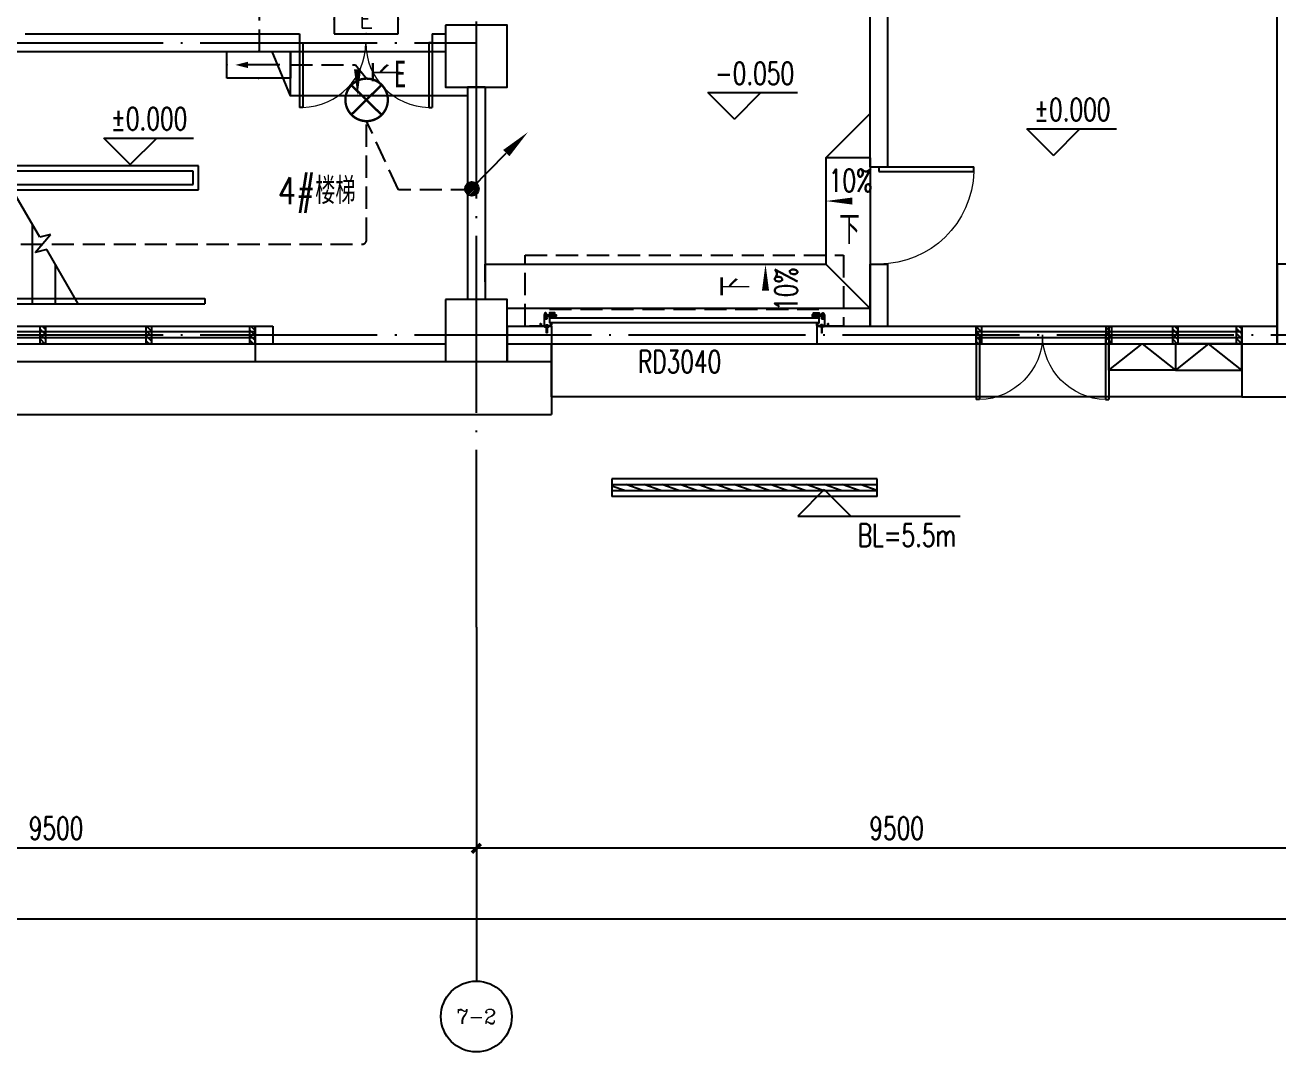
# Model space of a CAD drawing. Extents: x -621157 to 1764546, y -106808 to 741893.
# Drawn here: x 6281 to 20441, y -8100 to 3500 of the extents above; entities that cross this region are included whole.
import ezdxf
from ezdxf.enums import TextEntityAlignment as Align

# ---------------------------------------------------------------- set-up
doc = ezdxf.new("R2010")
doc.units = 0
doc.header["$LTSCALE"] = 1000
doc.header["$MEASUREMENT"] = 0
for name, pattern in [('DASH', [0.35, 0.25, -0.1]), ('XREF-A-101-平面图_t3$0$DASH', [0.35, 0.25, -0.1]), ('XREF-A-101-平面图_t3$0$DOTE', [2.42, 2, -0.2, 0.02, -0.2])]:
    doc.linetypes.add(name, pattern=pattern)
for name, color, linetype in [('0-底图', 7, 'Continuous'), ('AXIS_TEXT', 7, 'Continuous'), ('EQUIP-照明', 3, 'Continuous'), ('T-EQUP-JT', 7, 'Continuous'), ('TEL_TEXT', 7, 'Continuous'), ('WIRE-应急', 4, 'DASH'), ('WIRE-照明', 4, 'Continuous'), ('XREF-A-101-平面图_t3$0$A-COLUMN', 8, 'Continuous'), ('XREF-A-101-平面图_t3$0$A-DIM_ELEV', 8, 'Continuous'), ('XREF-A-101-平面图_t3$0$A-DOTE', 8, 'Continuous'), ('XREF-A-101-平面图_t3$0$A-GROUND', 8, 'Continuous'), ('XREF-A-101-平面图_t3$0$A-LEAD-AROW', 8, 'Continuous'), ('XREF-A-101-平面图_t3$0$A-ROOM-CH', 8, 'Continuous'), ('XREF-A-101-平面图_t3$0$A-WALL', 8, 'Continuous'), ('XREF-A-101-平面图_t3$0$A-WALL-FILL', 8, 'Continuous'), ('XREF-A-101-平面图_t3$0$A-WINDOW', 8, 'Continuous'), ('XREF-A-101-平面图_t3$0$A-开启符号', 8, 'Continuous'), ('XREF-A-101-平面图_t3$0$AXIS', 8, 'Continuous'), ('XREF-A-101-平面图_t3$0$DIM_SYMB', 8, 'Continuous'), ('XREF-A-101-平面图_t3$0$GROUND', 8, 'Continuous'), ('XREF-A-101-平面图_t3$0$PUB_TEXT', 8, 'Continuous'), ('XREF-A-101-平面图_t3$0$STAIR', 8, 'Continuous'), ('XREF-A-101-平面图_t3$0$win-kq', 8, 'Continuous'), ('XREF-A-101-平面图_t3$0$WINDOW_TEXT', 8, 'Continuous'), ('设备-照明', 3, 'Continuous')]:
    doc.layers.add(name, color=color, linetype=linetype)
doc.styles.add('_TEL_DIM', font='SIMPLEX', dxfattribs={"width": 0.8, "height": 3.5, "bigfont": 'HZTXT'})
doc.styles.add('COMPLEX', font='COMPLEX')
doc.styles.get("Standard").update_dxf_attribs({"font": 'romans.shx', "bigfont": 'HZDXC.SHX'})
doc.styles.add('STYLE1', font='simhei.ttf')
doc.styles.add('XREF-A-101-平面图_t3$0$-HZDXCROMANS', font='ROMANS.shx', dxfattribs={"bigfont": 'HZDXC.shx'})
doc.styles.add('XREF-A-101-平面图_t3$0$_TCH_DIM', font='SIMPLEX', dxfattribs={"bigfont": 'GBCBIG'})
doc.styles.add('XREF-A-101-平面图_t3$0$A-AXIS-LABEL', font='COMPLEX', dxfattribs={"bigfont": 'GBCBIG'})
doc.styles.add('XREF-A-101-平面图_t3$0$A-DIM_T3', font='SIMPLEX', dxfattribs={"width": 0.705882, "bigfont": 'GBCBIG'})
doc.styles.add('XREF-A-101-平面图_t3$0$A-STANDARD', font='SIMPLEX', dxfattribs={"bigfont": 'GBCBIG'})
doc.styles.add('XREF-A-101-平面图_t3$0$A-WIN-LABEL', font='SIMPLEX', dxfattribs={"bigfont": 'GBCBIG'})
doc.dimstyles.new('XREF-A-101-平面图_t3$0$A-DIM-100', dxfattribs={"dimscale": 100, "dimtxt": 2.55, "dimasz": 1, "dimexe": 2.5, "dimexo": 3, "dimgap": 1, "dimtad": 1, "dimdec": 0, "dimzin": 0, "dimdsep": 46, "dimtxsty": 'XREF-A-101-平面图_t3$0$A-DIM_T3', "dimblk": 'XREF-A-101-平面图_t3$0$_ArchTick', "dimcen": 0.09, "dimclrt": 7, "dimazin": 2, "dimtfac": 1, "dimtdec": 0, "dimtix": 1, "dimtmove": 2, "dimatfit": 3, "dimfxl": 0, "dimtolj": 1, "dimtzin": 0, "dimarcsym": 0})

# ---------------------------------------------------------------- blocks, each defined once
blk = doc.blocks.new('XREF-A-101-平面图_t3$0$_ArchTick')
at = {"color": 0, "linetype": 'ByBlock', "const_width": 0.4}
blk.add_lwpolyline([(-0.5, -0.5), (0.5, 0.5)], dxfattribs=at)
blk = doc.blocks.new('*D25408')
at = {"layer": 'Defpoints', "color": 0}
for p in [(9500, -3300), (19000, -3300), (9500, -5800)]:
    blk.add_point(p, dxfattribs=at)
at = {"layer": 'XREF-A-101-平面图_t3$0$AXIS', "color": 0, "lineweight": -2}
for p, q in [((9500, -3600), (9500, -6050)), ((19000, -3600), (19000, -6050)), ((19000, -5800), (9500, -5800))]:
    blk.add_line(p, q, dxfattribs=at)
at = {"layer": 'XREF-A-101-平面图_t3$0$AXIS', "color": 0, "linetype": 'ByBlock', "lineweight": -2, "xscale": 100, "yscale": 100, "zscale": 100, "rotation": 180}
blk.add_blockref('XREF-A-101-平面图_t3$0$_ArchTick', (9500, -5800), dxfattribs=at)
at = {"layer": 'XREF-A-101-平面图_t3$0$AXIS', "color": 0, "linetype": 'ByBlock', "lineweight": -2, "xscale": 100, "yscale": 100, "zscale": 100}
blk.add_blockref('XREF-A-101-平面图_t3$0$_ArchTick', (19000, -5800), dxfattribs=at)
at = {"layer": 'XREF-A-101-平面图_t3$0$AXIS', "color": 7, "insert": (14250, -5573), "char_height": 255, "attachment_point": 5, "style": 'XREF-A-101-平面图_t3$0$A-DIM_T3'}
blk.add_mtext('\\A1;9500', dxfattribs=at)
blk = doc.blocks.new('*D25409')
at = {"layer": 'Defpoints', "color": 0}
for p in [(0, -3300), (9500, -3300), (0, -5800)]:
    blk.add_point(p, dxfattribs=at)
at = {"layer": 'XREF-A-101-平面图_t3$0$AXIS', "color": 0, "lineweight": -2}
for p, q in [((0, -3600), (0, -6050)), ((9500, -3600), (9500, -6050)), ((9500, -5800), (0, -5800))]:
    blk.add_line(p, q, dxfattribs=at)
at = {"layer": 'XREF-A-101-平面图_t3$0$AXIS', "color": 0, "linetype": 'ByBlock', "lineweight": -2, "xscale": 100, "yscale": 100, "zscale": 100, "rotation": 180}
blk.add_blockref('XREF-A-101-平面图_t3$0$_ArchTick', (0, -5800), dxfattribs=at)
at = {"layer": 'XREF-A-101-平面图_t3$0$AXIS', "color": 0, "linetype": 'ByBlock', "lineweight": -2, "xscale": 100, "yscale": 100, "zscale": 100}
blk.add_blockref('XREF-A-101-平面图_t3$0$_ArchTick', (9500, -5800), dxfattribs=at)
at = {"layer": 'XREF-A-101-平面图_t3$0$AXIS', "color": 7, "insert": (4750, -5573), "char_height": 255, "attachment_point": 5, "style": 'XREF-A-101-平面图_t3$0$A-DIM_T3'}
blk.add_mtext('\\A1;9500', dxfattribs=at)
blk = doc.blocks.new('_AXISO')
blk.add_circle((0, 0), 0.5)
at = {"layer": 'AXIS_TEXT', "style": 'COMPLEX'}
blk.add_attdef('A', text='', height=0.56, dxfattribs=at).set_placement((-0.25, -0.28), (0.25, -0.28), align=Align.FIT)
blk = doc.blocks.new('*D25421')
at = {"layer": 'Defpoints', "color": 0}
for p in [(-300, -3300), (66800, -3300), (-300, -6600)]:
    blk.add_point(p, dxfattribs=at)
at = {"layer": 'XREF-A-101-平面图_t3$0$AXIS', "color": 0, "lineweight": -2}
for p, q in [((-300, -3600), (-300, -6850)), ((66800, -3600), (66800, -6850)), ((66800, -6600), (-300, -6600))]:
    blk.add_line(p, q, dxfattribs=at)
at = {"layer": 'XREF-A-101-平面图_t3$0$AXIS', "color": 0, "linetype": 'ByBlock', "lineweight": -2, "xscale": 100, "yscale": 100, "zscale": 100, "rotation": 180}
blk.add_blockref('XREF-A-101-平面图_t3$0$_ArchTick', (-300, -6600), dxfattribs=at)
at = {"layer": 'XREF-A-101-平面图_t3$0$AXIS', "color": 0, "linetype": 'ByBlock', "lineweight": -2, "xscale": 100, "yscale": 100, "zscale": 100}
blk.add_blockref('XREF-A-101-平面图_t3$0$_ArchTick', (66800, -6600), dxfattribs=at)
at = {"layer": 'XREF-A-101-平面图_t3$0$AXIS', "color": 7, "insert": (33250, -6373), "char_height": 255, "attachment_point": 5, "style": 'XREF-A-101-平面图_t3$0$A-DIM_T3'}
blk.add_mtext('\\A1;67100', dxfattribs=at)
blk = doc.blocks.new('XREF-A-101-平面图_t3$0$G$C869EB286')
at = {"layer": 'XREF-A-101-平面图_t3$0$A-WINDOW'}
h = blk.add_hatch(dxfattribs=at)
h.set_pattern_fill('ANSI31', color=256, scale=25)
h.set_pattern_definition([(45, (-143.957, -89940), (-28.0633, 28.0633), [])])
h.paths.add_polyline_path([(0, 60), (200, 60), (200, 0), (0, 0)])
blk.add_lwpolyline([(0, 60), (200, 60), (200, 0), (0, 0)], close=True, dxfattribs=at)
blk = doc.blocks.new('XREF-A-101-平面图_t3$0$G$C97D6F517')
at = {"layer": 'XREF-A-101-平面图_t3$0$DIM_SYMB'}
blk.add_lwpolyline([(1750, 1025, 0, 0, 0), (4330, 1025, 40, 0, 0), (4480, 1025, 0, 0, 0)], format="xyseb", dxfattribs=at)
at = {"layer": 'XREF-A-101-平面图_t3$0$STAIR'}
for p, q in [((6360, 1910), (1850, 1910)), ((1850, 1850), (1850, 1910)), ((6300, 1850), (1850, 1850)), ((6300, 1700), (6300, 1850)), ((6360, 1640), (6360, 1910)), ((1850, 1700), (6300, 1700)), ((1850, 1700), (1850, 1640)), ((1880, 1700), (4220, 1700)), ((1880, 1700), (1880, 350)), ((2140, 1700), (2140, 350)), ((2400, 1700), (2400, 350)), ((2660, 1700), (2660, 350)), ((2920, 1700), (2920, 350)), ((3180, 1700), (3180, 350)), ((3440, 1700), (3440, 350)), ((3700, 1700), (3700, 350)), ((3960, 1700), (3960, 350)), ((4220, 1700), (4220, 350)), ((4565, 1103), (4220, 1700)), ((1850, 1640), (6360, 1640)), ((4480, 1250), (4480, 350)), ((4515, 930), (4687, 1136)), ((4687, 1136), (4565, 1103)), ((4645, 964), (4515, 930)), ((5000, 350), (4645, 964)), ((4740, 800), (4740, 350)), ((1850, 410), (6430, 410)), ((1850, 410), (1850, 350)), ((1850, 350), (6430, 350)), ((1880, 350), (5000, 350)), ((6430, 410), (6430, 350))]:
    blk.add_line(p, q, dxfattribs=at)
at = {"layer": 'XREF-A-101-平面图_t3$0$PUB_TEXT', "style": 'XREF-A-101-平面图_t3$0$_TCH_DIM'}
blk.add_text('上', height=169, dxfattribs=at).set_placement((1593, 938))
blk = doc.blocks.new('XREF-A-101-平面图_t3$0$柱网1F')
at = {"layer": 'XREF-A-101-平面图_t3$0$A-COLUMN'}
for points in [[(9150, -36500), (9150, -37200), (9850, -37200), (9850, -36500)], [(18550, -39200), (18550, -40100), (19450, -40100), (19450, -39200)], [(9150, -39600), (9150, -40300), (9850, -40300), (9850, -39600)]]:
    blk.add_lwpolyline(points, close=True, dxfattribs=at)
blk = doc.blocks.new('XREF-A-101-平面图_t3$0$ROOM')
at = {"layer": 'XREF-A-101-平面图_t3$0$A-ROOM-CH', "style": 'XREF-A-101-平面图_t3$0$-HZDXCROMANS', "width": 0.6}
for tag, p in [('中文房间名称', (0, -1000)), ('英文房间名称', (0, -1500))]:
    blk.add_attdef(tag, text='', height=300, dxfattribs=at).set_placement(p, align=Align.CENTER)
blk = doc.blocks.new('XREF-A-101-平面图_t3$0$TYHGDGV(27)')
at = {"color": 0, "linetype": 'XREF-A-101-平面图_t3$0$DASH', "extrusion": (0, 0, -1)}
blk.add_line((82479, 11046), (85524, 11046), dxfattribs=at)
at = {"layer": 'XREF-A-101-平面图_t3$0$win-kq'}
for p, q in [((82447, 11318), (82444, 11314)), ((82447, 11318), (82451, 11314)), ((85556, 11318), (85552, 11314)), ((85556, 11318), (85559, 11314)), ((82448, 11127), (82477, 11127)), ((82448, 11111), (82477, 11111)), ((82477, 11140), (82541, 11140)), ((82477, 11130), (82541, 11130)), ((82477, 11107), (82541, 11107)), ((85526, 11140), (85462, 11140)), ((85526, 11130), (85462, 11130)), ((85526, 11107), (85462, 11107)), ((85555, 11127), (85526, 11127)), ((85555, 11111), (85526, 11111))]:
    blk.add_line(p, q, dxfattribs=at)
at = {"layer": 'XREF-A-101-平面图_t3$0$win-kq', "linetype": 'XREF-A-101-平面图_t3$0$DASH'}
blk.add_line((85502, 11238), (85742, 11238), dxfattribs=at)
blk.add_lwpolyline([(82502, 11238), (82202, 11238), (82202, 10438), (85802, 10438), (85802, 11238), (85502, 11238)], dxfattribs=at)
at = {"layer": 'XREF-A-101-平面图_t3$0$win-kq'}
for points in [[(82384, 11210), (82384, 11221, 1), (82377, 11221), (82377, 11210), (82377, 11232, -0.414214), (82382, 11238), (82496, 11238, -0.414214), (82502, 11232), (82502, 11214), (82502, 11221, 1), (82491, 11221), (82491, 11214)], [(85619, 11210), (85619, 11221, -1), (85627, 11221), (85627, 11210), (85627, 11232, 0.414214), (85621, 11238), (85507, 11238, 0.414214), (85502, 11232), (85502, 11214), (85502, 11221, -1), (85512, 11221), (85512, 11214)]]:
    blk.add_lwpolyline(points, format="xyb", dxfattribs=at)
for points in [[(82449, 11101), (82443, 11092), (82436, 11088), (82434, 11088), (82426, 11092), (82418, 11115), (82418, 11156), (82448, 11156), (82448, 11146), (82448, 11156), (82418, 11156), (82418, 11238)], [(82470, 11248), (82423, 11238)], [(82470, 11238), (82423, 11248)], [(82444, 11314), (82444, 11238), (82451, 11238), (82451, 11314)], [(82477, 11203), (82477, 11200), (82481, 11197), (82481, 11152), (82477, 11150), (82477, 11146), (85526, 11146), (85526, 11150), (85522, 11152), (85522, 11197), (85526, 11200), (85526, 11203), (82477, 11203)], [(82496, 11221), (82496, 11212), (82502, 11212), (82502, 11205), (82491, 11205), (82491, 11212), (82496, 11212), (82496, 11221)], [(85507, 11221), (85507, 11212), (85502, 11212), (85502, 11205), (85512, 11205), (85512, 11212), (85507, 11212), (85507, 11221)], [(85581, 11248), (85533, 11238)], [(85581, 11238), (85533, 11248)], [(85559, 11314), (85559, 11238), (85552, 11238), (85552, 11314)], [(85554, 11101), (85560, 11092), (85567, 11088), (85570, 11088), (85577, 11092), (85586, 11115), (85586, 11156), (85556, 11156), (85556, 11146), (85556, 11156), (85586, 11156), (85586, 11238)], [(82428, 11106), (82424, 11106), (82424, 11131), (82428, 11131)], [(82442, 11107), (82448, 11107), (82448, 11130), (82442, 11130)], [(82541, 11146), (82541, 11090), (82477, 11090), (82477, 11146)], [(82541, 11111), (82556, 11111), (82556, 11127), (82541, 11127)], [(85462, 11111), (85448, 11111), (85448, 11127), (85462, 11127)], [(85462, 11146), (85462, 11090), (85526, 11090), (85526, 11146)], [(85561, 11107), (85555, 11107), (85555, 11130), (85561, 11130)], [(85576, 11106), (85579, 11106), (85579, 11131), (85576, 11131)]]:
    blk.add_lwpolyline(points, dxfattribs=at)
for points in [[(82470, 11248), (82470, 11238), (82423, 11238), (82423, 11248)], [(82427, 11233), (82468, 11233), (82468, 11238), (82427, 11238)], [(82437, 11233), (82459, 11233), (82459, 11230), (82437, 11230)], [(82438, 11223), (82457, 11223), (82457, 11230), (82438, 11230)], [(85533, 11248), (85533, 11238), (85581, 11238), (85581, 11248)], [(85576, 11233), (85535, 11233), (85535, 11238), (85576, 11238)], [(85567, 11233), (85545, 11233), (85545, 11230), (85567, 11230)], [(85565, 11223), (85546, 11223), (85546, 11230), (85565, 11230)]]:
    blk.add_lwpolyline(points, close=True, dxfattribs=at)
for points in [[(82428, 11098), (82428, 11139, -1), (82442, 11139), (82442, 11098, -1)], [(85576, 11098), (85576, 11139, 1), (85561, 11139), (85561, 11098, 1)]]:
    blk.add_lwpolyline(points, format="xyb", close=True, dxfattribs=at)
blk = doc.blocks.new('XREF-A-101-平面图_t3$0$DOOR2DLIB$SYSLIB$00000108')
at = {"color": 0}
for p, q in [((-0.5, 0), (-0.5, 0.4875)), ((-0.475, 0.4875), (-0.5, 0.4875)), ((-0.475, 0), (-0.475, 0.4875)), ((0.475, 0), (0.475, 0.4875)), ((0.475, 0.4875), (0.5, 0.4875)), ((0.5, 0), (0.5, 0.4875)), ((-0.5, 0), (-0.475, 0)), ((0.5, 0), (0.475, 0))]:
    blk.add_line(p, q, dxfattribs=at)
at = {"color": 0, "lineweight": 13}
for centre, start, end in [((-0.4875, 0), 0, 88.53072), ((0.4875, 0), 91.46928, 180)]:
    blk.add_arc(centre, 0.4875, start, end, dxfattribs=at)
blk = doc.blocks.new('XREF-A-101-平面图_t3$0$WINDOW2DLIB$SYSLIB$00000001')
at = {"color": 0}
for points in [[(-0.5, 0.5), (-0.5, -0.5)], [(-0.5, 0.5), (0.5, 0.5)], [(0.5, -0.5), (0.5, 0.5)], [(0.5, 0.1667), (-0.5, 0.1667)], [(0.5, -0.1667), (-0.5, -0.1667)], [(-0.5, -0.5), (0.5, -0.5)]]:
    blk.add_lwpolyline(points, dxfattribs=at)
blk = doc.blocks.new('XREF-A-101-平面图_t3$0$DOOR2DLIB$SYSLIB$00000107')
at = {"color": 0}
for p, q in [((0.45, 0.975), (0.5, 0.975)), ((0.45, 0), (0.45, 0.975)), ((0.5, 0), (0.5, 0.975)), ((0.5, 0), (0.45, 0))]:
    blk.add_line(p, q, dxfattribs=at)
at = {"color": 0, "lineweight": 13}
blk.add_arc((0.475, 0), 0.975, 91.4693, 180, dxfattribs=at)
blk = doc.blocks.new('XREF-A-101-平面图_t3$0$WINDOW2DLIB$SYSLIB$00000012')
at = {"color": 0}
for points in [[(-0.5, 0.5), (-0.5, -0.5)], [(0.5, 0.5), (-0.5, 0.5)], [(0.5, -0.5), (0.5, 0.5)], [(-0.5, 0.1667), (0.5, 0.1667)], [(-0.3839, -0.1667), (-0.448, 0.1667)], [(-0.3159, -0.1667), (-0.38, 0.1667)], [(-0.2479, -0.1667), (-0.312, 0.1667)], [(-0.1799, -0.1667), (-0.244, 0.1667)], [(-0.1119, -0.1667), (-0.176, 0.1667)], [(-0.0439, -0.1667), (-0.108, 0.1667)], [(0.0241, -0.1667), (-0.04, 0.1667)], [(0.0921, -0.1667), (0.028, 0.1667)], [(0.16, -0.1667), (0.0959, 0.1667)], [(0.228, -0.1667), (0.1639, 0.1667)], [(0.296, -0.1667), (0.2319, 0.1667)], [(0.364, -0.1667), (0.2999, 0.1667)], [(0.432, -0.1667), (0.3679, 0.1667)], [(0.5, -0.1667), (0.4359, 0.1667)], [(-0.4519, -0.1667), (-0.5, 0.0836)], [(-0.5, -0.1667), (0.5, -0.1667)], [(0.5, -0.5), (-0.5, -0.5)]]:
    blk.add_lwpolyline(points, dxfattribs=at)
blk = doc.blocks.new('HC002649110740')
at = {"layer": 'EQUIP-照明', "color": 0}
for p, q in [((3.6, 3.3), (-3.6, 3.3)), ((-3.6, 3.3), (-3.6, 0)), ((3.6, 0), (3.6, 3.3)), ((-3.6, 0), (3.6, 0))]:
    blk.add_line(p, q, dxfattribs=at)
for p in [(0, 3.3), (-3.6, 1.65), (3.6, 1.65), (0, 0)]:
    blk.add_point(p, dxfattribs=at)
at = {"color": 0, "width": 0.7}
blk.add_attdef('PSFHATT', (9.31, 0), '', height=0.025, dxfattribs=at)
at = {"layer": 'EQUIP-照明', "color": 0, "style": '_TEL_DIM'}
blk.add_attdef('$TEXT$', text='', height=2, dxfattribs=at).set_placement((0, 1.65), align=Align.MIDDLE_CENTER)
at = {"layer": 'EQUIP-照明', "color": 0, "style": '_TEL_DIM', "flags": 1}
blk.add_attdef('A', text='', height=0.0001, dxfattribs=at).set_placement((0, 0), align=Align.MIDDLE_CENTER)
blk = doc.blocks.new('HC002631130701')
at = {"layer": 'WIRE-照明', "color": 0}
for p, q in [((-3.6, 3), (3.6, 3)), ((-3.6, 0), (-3.6, 3)), ((3.6, 3), (3.6, 0)), ((-2.4, 1.5), (1.2, 1.5)), ((3.6, 0), (-3.6, 0))]:
    blk.add_line(p, q, dxfattribs=at)
for p in [(0, 3), (-3.6, 1.5), (3.6, 1.5), (0, 0)]:
    blk.add_point(p, dxfattribs=at)
blk.add_solid([(1.2, 1.86), (2.64, 1.5), (1.2, 1.14)], dxfattribs=at)
at = {"color": 0, "width": 0.7}
blk.add_attdef('PSFHATT', (3.62, 0), '', height=0.025, dxfattribs=at)
at = {"layer": 'TEL_TEXT', "color": 0, "style": '_TEL_DIM', "flags": 1}
blk.add_attdef('A', text='', height=0.0001, dxfattribs=at).set_placement((0, 3), align=Align.MIDDLE_CENTER)
blk = doc.blocks.new('HC002633132082')
at = {"layer": 'EQUIP-照明', "color": 0, "linetype": 'Continuous', "const_width": 0.267}
blk.add_lwpolyline([(-2.37, 0, 1), (2.43, 0, 1)], format="xyb", close=True, dxfattribs=at)
for points in [[(-1.7, 1.67), (1.7, -1.67)], [(-1.7, -1.67), (-1.7, -1.67), (1.7, 1.67)]]:
    blk.add_lwpolyline(points, dxfattribs=at)
at = {"layer": 'EQUIP-照明', "color": 0}
blk.add_point((0, 0), dxfattribs=at)
at = {"color": 0, "width": 0.7}
blk.add_attdef('PSFHATT', (4.48, -2.4), '', height=0.025, dxfattribs=at)
at = {"layer": 'EQUIP-照明', "color": 0, "style": 'STYLE1', "width": 0.7}
blk.add_text('E', height=3, dxfattribs=at).set_placement((3.81, 1.42), align=Align.CENTER)
at = {"layer": 'EQUIP-照明', "color": 0, "style": '_TEL_DIM', "flags": 1}
blk.add_attdef('A', text='', height=0.0001, dxfattribs=at).set_placement((0.03, 0), align=Align.MIDDLE_CENTER)
blk = doc.blocks.new('*X14699')
at = {"color": 0, "linetype": 'Continuous'}
for p, q in [((192.59, 446.72), (193.87, 448.01)), ((192.65, 446.36), (194.23, 447.94)), ((192.69, 447.24), (193.35, 447.91)), ((192.79, 446.07), (194.52, 447.8)), ((192.98, 445.84), (194.75, 447.61)), ((193.23, 445.66), (194.93, 447.37)), ((193.53, 445.54), (195.05, 447.06)), ((193.92, 445.51), (195.08, 446.67)), ((194.61, 445.77), (194.82, 445.99))]:
    blk.add_line(p, q, dxfattribs=at)
blk = doc.blocks.new('HC001442')
at = {"color": 4, "linetype": 'Continuous'}
blk.add_line((0, -0.06), (-3.11, -3.23), dxfattribs=at)
blk.add_lwpolyline([(-3.11, -3.23, 0.8, 0, 0), (-5.06, -5.12, 0, 0, 0)], format="xyseb", dxfattribs=at)
blk.add_circle((0, 0), 0.625, dxfattribs=at)
at = {"color": 4, "linetype": 'Continuous', "xscale": 0.5, "yscale": 0.5, "zscale": 0.5}
blk.add_blockref('*X14699', (-96.92, -223.38), dxfattribs=at)
blk = doc.blocks.new('XREF-A-101-平面图_t3$0$轴网')
at = {"layer": 'XREF-A-101-平面图_t3$0$A-DOTE', "linetype": 'XREF-A-101-平面图_t3$0$DOTE'}
for p, q in [((9500, -3300), (9500, 43300)), ((-3300, 3300), (9500, 3300)), ((-3300, 0), (69800, 0))]:
    blk.add_line(p, q, dxfattribs=at)
at = {"layer": 'XREF-A-101-平面图_t3$0$AXIS'}
blk.add_line((9500, -3300), (9500, -7300), dxfattribs=at)
ref = blk.add_blockref('_AXISO', (9500, -7700), dxfattribs=dict(at, xscale=800, yscale=800, zscale=800))
ref.add_attrib('A', '7-2', dxfattribs={"color": 7, "height": 168.54, "style": 'XREF-A-101-平面图_t3$0$A-AXIS-LABEL', "width": 0.933333}).set_placement((9275.3, -7784.3), (9724.7, -7784.3), align=Align.FIT)
for p1, p2, distance, picture, middle in [((66800, -3300), (-300, -3300), 3300, '*D25421', (33250, -6372.5)), ((9500, -3300), (0, -3300), 2500, '*D25409', (4750, -5572.5)), ((19000, -3300), (9500, -3300), 2500, '*D25408', (14250, -5572.5))]:
    dim = blk.add_aligned_dim(p1=p1, p2=p2, distance=distance, dimstyle='XREF-A-101-平面图_t3$0$A-DIM-100', dxfattribs=at)
    dim.commit()
    dim.dimension.update_dxf_attribs({"geometry": picture, "text_midpoint": middle})
blk = doc.blocks.new('XREF-A-101-平面图_t3')
at = {"layer": 'XREF-A-101-平面图_t3$0$A-DIM_ELEV'}
for p, q in [((212417, 2437), (212117, 2737)), ((212117, 2737), (213130, 2737)), ((212417, 2437), (212717, 2737)), ((216022, 2028), (215722, 2328)), ((215722, 2328), (216734, 2328)), ((216022, 2028), (216322, 2328)), ((205589, 1924), (205289, 2224)), ((205289, 2224), (206302, 2224)), ((205589, 1924), (205889, 2224)), ((213432, -1746), (213132, -2046)), ((213432, -1746), (213732, -2046)), ((213132, -2046), (214967, -2046))]:
    blk.add_line(p, q, dxfattribs=at)
at = {"layer": 'XREF-A-101-平面图_t3$0$A-GROUND'}
for points in [[(207400, 2700), (207194, 3200)], [(209400, 2700), (207400, 2700), (207400, 3200)], [(213450, 2000), (213950, 2500)], [(213950, 2000), (213450, 2000), (213450, 800)], [(213950, 2000), (213950, 300)], [(209600, 600), (209600, 800), (213450, 800)], [(213450, 800), (213950, 300)], [(213950, 300), (209850, 300)], [(213950, 300), (213950, 100)]]:
    blk.add_lwpolyline(points, dxfattribs=at)
blk.add_lwpolyline([(218150, -700), (210350, -700), (210350, -100), (218150, -100)], close=True, dxfattribs=at)
at = {"layer": 'XREF-A-101-平面图_t3$0$A-LEAD-AROW'}
for points in [[(208157, 3200, 0, 0, 0), (208157, 2700, 0, 80, 0), (208157, 3000, 0, 0, 0)], [(213950, 1512, 0, 0, 0), (213450, 1512, 0, 80, 0), (213750, 1512, 0, 0, 0)], [(212768, 300, 0, 0, 0), (212768, 800, 0, 80, 0), (212768, 500, 0, 0, 0)]]:
    blk.add_lwpolyline(points, format="xyseb", dxfattribs=at)
at = {"layer": 'XREF-A-101-平面图_t3$0$A-WALL'}
for p, q in [((213950, 1900), (213950, 7100)), ((214150, 1900), (214150, 7100)), ((218550, -100), (218550, 7100)), ((209400, 2800), (209400, 400)), ((209600, 2800), (209400, 2800)), ((209600, 2800), (209600, 400)), ((213950, 100), (213950, 800)), ((214150, 100), (214150, 800)), ((209600, 400), (209400, 400)), ((213950, 100), (214150, 100)), ((218550, -100), (218750, -100))]:
    blk.add_line(p, q, dxfattribs=at)
for points in [[(213950, 1900), (214150, 1900)], [(213950, 800), (214150, 800)]]:
    blk.add_lwpolyline(points, dxfattribs=at)
at = {"layer": 'XREF-A-101-平面图_t3$0$A-WALL-FILL', "color": 171}
for p, q in [((204400, 3400), (207500, 3400)), ((209000, 3400), (209150, 3400)), ((209150, 3400), (209150, 3200)), ((204300, 3200), (207500, 3200)), ((209000, 3200), (209150, 3200)), ((207000, 100), (207200, 100)), ((207200, 100), (207200, -100)), ((209850, 100), (210350, 100)), ((209850, 100), (209850, -100)), ((213350, 100), (215150, 100)), ((216650, 100), (218550, 100)), ((207000, -100), (207200, -100)), ((207000, -100), (209150, -100)), ((207000, -100), (207000, -300)), ((209150, -100), (209150, -300)), ((209850, -100), (210350, -100)), ((209850, -100), (209850, -300)), ((209850, -100), (210350, -100)), ((210350, -100), (210350, -300)), ((213350, -100), (215150, -100)), ((216650, -100), (218550, -100)), ((207000, -300), (209150, -300)), ((209850, -300), (210350, -300))]:
    blk.add_line(p, q, dxfattribs=at)
for points in [[(207500, 3400), (207500, 3200)], [(209000, 3400), (209000, 3200)], [(207000, 100), (207000, -100)], [(210350, 100), (210350, -100)], [(213350, 100), (213350, -100)], [(215150, 100), (215150, -100)], [(216650, 100), (216650, -100)]]:
    blk.add_lwpolyline(points, dxfattribs=at)
at = {"layer": 'XREF-A-101-平面图_t3$0$A-WINDOW'}
for p, q in [((207500, 3200), (209000, 3200)), ((210350, 100), (210350, -100)), ((213350, 100), (213350, -100)), ((215150, -100), (216650, -100))]:
    blk.add_line(p, q, dxfattribs=at)
at = {"layer": 'XREF-A-101-平面图_t3$0$A-开启符号', "linetype": 'Continuous'}
for points in [[(216650, -400), (216650, -100), (217400, -100), (217400, -400)], [(218150, -400), (218150, -100), (217400, -100), (217400, -400)]]:
    blk.add_lwpolyline(points, close=True, dxfattribs=at)
for points in [[(216650, -400), (217025, -100), (217400, -400)], [(218150, -400), (217775, -100), (217400, -400)]]:
    blk.add_lwpolyline(points, dxfattribs=at)
at = {"layer": 'XREF-A-101-平面图_t3$0$GROUND'}
for p, q in [((218150, -100), (218550, -100)), ((200400, -300), (209150, -300)), ((209850, -300), (210350, -300)), ((218150, -700), (236550, -700)), ((199700, -900), (210350, -900))]:
    blk.add_line(p, q, dxfattribs=at)
for points in [[(218150, -100), (218150, -700)], [(210350, -300), (210350, -900)]]:
    blk.add_lwpolyline(points, dxfattribs=at)
blk.add_blockref('XREF-A-101-平面图_t3$0$G$C97D6F517', (200000, 0))
at = {"layer": 'XREF-A-101-平面图_t3$0$A-COLUMN'}
blk.add_blockref('XREF-A-101-平面图_t3$0$柱网1F', (200000, 40000), dxfattribs=at)
at = {"layer": 'XREF-A-101-平面图_t3$0$A-DOTE'}
blk.add_blockref('XREF-A-101-平面图_t3$0$轴网', (200000, 0), dxfattribs=at)
at = {"layer": 'XREF-A-101-平面图_t3$0$A-ROOM-CH'}
ref = blk.add_blockref('XREF-A-101-平面图_t3$0$ROOM', (207696, 2477), dxfattribs=at)
ref.add_attrib('中文房间名称', '4#楼梯', dxfattribs={"height": 300, "style": 'XREF-A-101-平面图_t3$0$-HZDXCROMANS', "width": 0.8}).set_placement((207696, 1477), align=Align.CENTER)
at = {"layer": 'XREF-A-101-平面图_t3$0$A-WINDOW'}
for name, p, xscale, yscale, zscale in [('XREF-A-101-平面图_t3$0$DOOR2DLIB$SYSLIB$00000108', (208250, 3300), -1500, -1500, -1500), ('XREF-A-101-平面图_t3$0$WINDOW2DLIB$SYSLIB$00000001', (204000, 0), 6000, 200, 6000), ('XREF-A-101-平面图_t3$0$WINDOW2DLIB$SYSLIB$00000001', (216650, 0), 2999.999999998645, 200, 2999.999999998645), ('XREF-A-101-平面图_t3$0$DOOR2DLIB$SYSLIB$00000108', (215900, 0), 1500, -1500, 1500), ('XREF-A-101-平面图_t3$0$WINDOW2DLIB$SYSLIB$00000012', (212532, -1725), 2999.999999998645, 200, 2999.999999998645)]:
    blk.add_blockref(name, p, dxfattribs=dict(at, xscale=xscale, yscale=yscale, zscale=zscale))
at = {"layer": 'XREF-A-101-平面图_t3$0$A-WINDOW', "xscale": 1100, "yscale": -1100, "zscale": 1100, "rotation": 90}
blk.add_blockref('XREF-A-101-平面图_t3$0$DOOR2DLIB$SYSLIB$00000107', (214050, 1350), dxfattribs=at)
at = {"layer": 'XREF-A-101-平面图_t3$0$A-WINDOW', "xscale": -1, "rotation": 179.9999999999995}
blk.add_blockref('XREF-A-101-平面图_t3$0$TYHGDGV(27)', (127848, 11338), dxfattribs=at)
at = {"layer": 'XREF-A-101-平面图_t3$0$A-WINDOW', "rotation": 270}
for p in [(204570, 100), (205770, 100), (206940, 100), (215150, 100), (216620, 100), (217370, 100), (218090, 100)]:
    blk.add_blockref('XREF-A-101-平面图_t3$0$G$C869EB286', p, dxfattribs=at)
at = {"layer": 'XREF-A-101-平面图_t3$0$A-DIM_ELEV', "color": 7, "style": 'XREF-A-101-平面图_t3$0$A-STANDARD', "width": 0.705882}
for s, p in [('-0.050', (212197, 2827)), ('%%P0.000', (205369, 2314)), ('%%P0.000', (215802, 2418)), ('BL=5.5m', (213811, -2391))]:
    blk.add_text(s, height=255, dxfattribs=at).set_placement(p)
at = {"layer": 'XREF-A-101-平面图_t3$0$A-LEAD-AROW', "color": 7, "style": 'XREF-A-101-平面图_t3$0$A-STANDARD'}
for p in [(208640, 2853), (212584, 434)]:
    blk.add_text('下', height=320, rotation=90, dxfattribs=at).set_placement(p)
at = {"layer": 'XREF-A-101-平面图_t3$0$A-LEAD-AROW', "color": 7, "style": 'XREF-A-101-平面图_t3$0$A-STANDARD', "width": 0.705882}
blk.add_text('10%', height=255, dxfattribs=at).set_placement((213483, 1617))
at = {"layer": 'XREF-A-101-平面图_t3$0$A-LEAD-AROW', "color": 7, "style": 'XREF-A-101-平面图_t3$0$A-STANDARD'}
blk.add_text('下', height=320, dxfattribs=at).set_placement((213603, 1028))
at = {"layer": 'XREF-A-101-平面图_t3$0$A-LEAD-AROW', "color": 7, "style": 'XREF-A-101-平面图_t3$0$A-STANDARD', "width": 0.705882}
blk.add_text('10%', height=255, rotation=90, dxfattribs=at).set_placement((213128, 270))
at = {"layer": 'XREF-A-101-平面图_t3$0$WINDOW_TEXT', "style": 'XREF-A-101-平面图_t3$0$A-WIN-LABEL', "width": 0.705882}
blk.add_text('RD3040', height=255, dxfattribs=at).set_placement((211327, -430))

msp = doc.modelspace()

# ---------------------------------------------------------------- block references
at = {"layer": '0-底图'}
msp.add_blockref('XREF-A-101-平面图_t3', (-198119, 0), dxfattribs=at)

# ---------------------------------------------------------------- next in the draw order: linework, layer by layer
at = {"layer": 'WIRE-应急'}
for points in [[(8930, 3200), (8930, 5462), (8736, 4790), (8930, 4253)], [(9280, 3050), (10015, 3050), (10141, 2895)], [(11342, 1639), (10503, 1639), (10141, 2415)]]:
    msp.add_lwpolyline(points, dxfattribs=at)
msp.add_lwpolyline([(3083, 1025), (10091, 1025, 0.414214), (10141, 1075), (10141, 2415)], format="xyb", dxfattribs=at)

# ---------------------------------------------------------------- next in the draw order: block references
at = {"layer": 'T-EQUP-JT', "color": 7, "linetype": 'Continuous', "ltscale": 5, "xscale": 124.9999999981374, "yscale": 124.9999999981374, "zscale": 124.9999999981374, "rotation": 180}
msp.add_blockref('HC001442', (11331, 1650), dxfattribs=at)
at = {"layer": '设备-照明'}
ref = msp.add_blockref('HC002649110740', (10136, 3400), dxfattribs=dict(at, xscale=100, yscale=100, zscale=100))
ref.add_attrib('$TEXT$', 'E', dxfattribs={"layer": '0', "color": 0, "height": 200, "style": '_TEL_DIM'}).set_placement((10136, 3565), align=Align.MIDDLE_CENTER)
at = {"layer": '设备-照明', "xscale": 100, "yscale": 100, "zscale": 100, "rotation": 180}
msp.add_blockref('HC002631130701', (8920, 3200), dxfattribs=at)
at = {"layer": '设备-照明', "xscale": 100, "yscale": 100, "zscale": 100}
msp.add_blockref('HC002633132082', (10138, 2655), dxfattribs=at)

doc.saveas('drawing.dxf')
